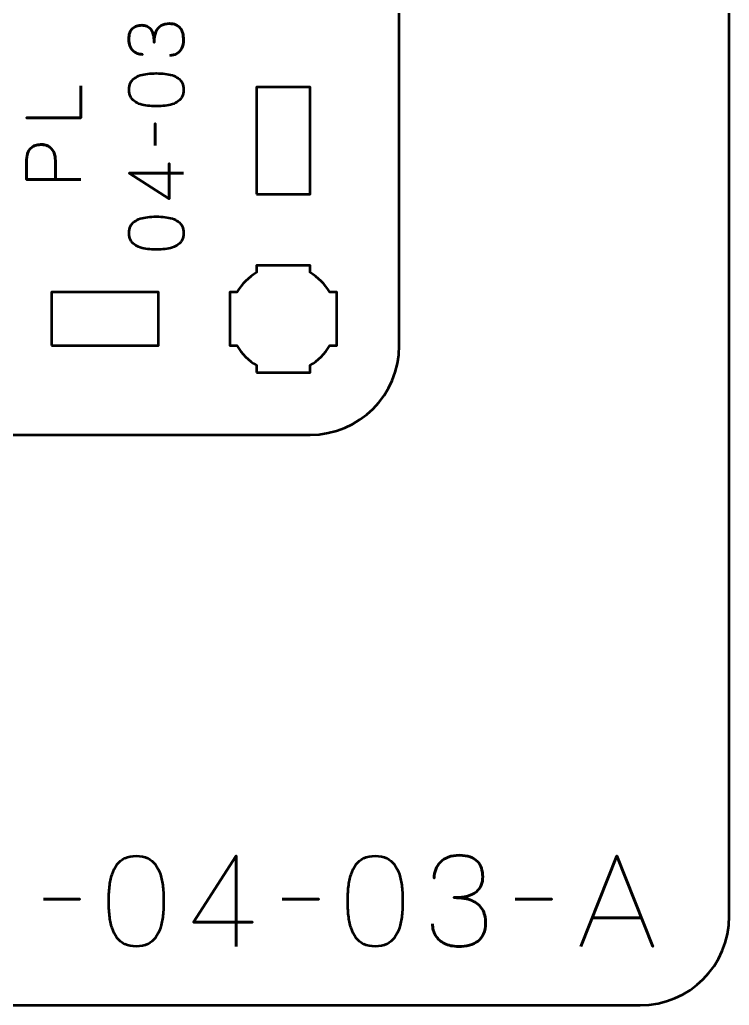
# Model space of a CAD drawing. Header units: centimetres. Extents: x -21 to 0, y -29.7 to 0.
# Drawn here: x -3.98 to 0, y -29.7 to -24.17 of the extents above; entities that cross this region are included whole.
import ezdxf

# ---------------------------------------------------------------- set-up
doc = ezdxf.new("R2010")
doc.units = ezdxf.units.CM
doc.header["$MEASUREMENT"] = 0
doc.layers.add('Layer 1', color=7, linetype='Continuous')

msp = doc.modelspace()

# ---------------------------------------------------------------- linework, layer by layer
at = {"layer": 'Layer 1', "color": 1, "lineweight": 53}
msp.add_open_spline([(-21.00003, -29.19995), (-21.00003, -29.19995), (-21.00003, -5.89992), (-21.00003, -5.89992), (-21.00003, -5.89992), (-21.00003, -5.81709), (-20.93286, -5.74992), (-20.85003, -5.74992), (-20.85003, -5.74992), (-20.7672, -5.74992), (-20.70003, -5.68275), (-20.70003, -5.59992), (-20.70003, -5.59992), (-20.70003, -5.51709), (-20.7672, -5.44992), (-20.85003, -5.44992), (-20.85003, -5.44992), (-20.93286, -5.44992), (-21.00003, -5.38275), (-21.00003, -5.29992), (-21.00003, -5.29992), (-21.00003, -5.21709), (-20.93286, -5.14992), (-20.85003, -5.14992), (-20.85003, -5.14992), (-20.7672, -5.14992), (-20.70003, -5.08275), (-20.70003, -4.99992), (-20.70003, -4.99992), (-20.70003, -4.91709), (-20.7672, -4.84992), (-20.85003, -4.84992), (-20.85003, -4.84992), (-20.93286, -4.84992), (-21.00003, -4.78275), (-21.00003, -4.69992), (-21.00003, -4.69992), (-21.00003, -4.61709), (-20.93286, -4.54992), (-20.85003, -4.54992), (-20.85003, -4.54992), (-20.7672, -4.54992), (-20.70003, -4.48275), (-20.70003, -4.39992), (-20.70003, -4.39992), (-20.70003, -4.31709), (-20.7672, -4.24992), (-20.85003, -4.24992), (-20.85003, -4.24992), (-20.93286, -4.24992), (-21.00003, -4.18275), (-21.00003, -4.09992), (-21.00003, -4.09992), (-21.00003, -4.01709), (-20.93286, -3.94992), (-20.85003, -3.94992), (-20.85003, -3.94992), (-20.7672, -3.94992), (-20.70003, -3.88275), (-20.70003, -3.79992), (-20.70003, -3.79992), (-20.70003, -3.71709), (-20.7672, -3.64992), (-20.85003, -3.64992), (-20.85003, -3.64992), (-20.93286, -3.64992), (-21.00003, -3.58275), (-21.00003, -3.49992), (-21.00003, -3.49992), (-21.00003, -3.41709), (-20.93286, -3.34992), (-20.85003, -3.34992), (-20.85003, -3.34992), (-20.7672, -3.34992), (-20.70003, -3.28275), (-20.70003, -3.19992), (-20.70003, -3.19992), (-20.70003, -3.11709), (-20.7672, -3.04992), (-20.85003, -3.04992), (-20.85003, -3.04992), (-20.93286, -3.04992), (-21.00003, -2.98275), (-21.00003, -2.89992), (-21.00003, -2.89992), (-21.00003, -2.81709), (-20.93286, -2.74992), (-20.85003, -2.74992), (-20.85003, -2.74992), (-20.7672, -2.74992), (-20.70003, -2.68275), (-20.70003, -2.59992), (-20.70003, -2.59992), (-20.70003, -2.51709), (-20.7672, -2.44992), (-20.85003, -2.44992), (-20.85003, -2.44992), (-20.93286, -2.44992), (-21.00003, -2.38275), (-21.00003, -2.29992), (-21.00003, -2.29992), (-21.00003, -2.21709), (-20.93286, -2.14992), (-20.85003, -2.14992), (-20.85003, -2.14992), (-20.7672, -2.14992), (-20.70003, -2.08275), (-20.70003, -1.99992), (-20.70003, -1.99992), (-20.70003, -1.91709), (-20.7672, -1.84992), (-20.85003, -1.84992), (-20.85003, -1.84992), (-20.93286, -1.84992), (-21.00003, -1.78275), (-21.00003, -1.69992), (-21.00003, -1.69992), (-21.00003, -1.61709), (-20.93286, -1.54992), (-20.85003, -1.54992), (-20.85003, -1.54992), (-20.7672, -1.54992), (-20.70003, -1.48275), (-20.70003, -1.39992), (-20.70003, -1.39992), (-20.70003, -1.31709), (-20.7672, -1.24992), (-20.85003, -1.24992), (-20.85003, -1.24992), (-20.93286, -1.24992), (-21.00003, -1.18275), (-21.00003, -1.09992), (-21.00003, -1.09992), (-21.00003, -1.09992), (-21.00003, -0.49992), (-21.00003, -0.49992), (-21.00003, -0.49992), (-21.00003, -0.22295), (-20.77694, 0.00004), (-20.49994, 0.00004), (-20.49994, 0.00004), (-20.49994, 0.00004), (-0.50008, 0.00004), (-0.50008, 0.00004), (-0.50008, 0.00004), (-0.22294, 0.00004), (0.00002, -0.22295), (0.00002, -0.49992), (0.00002, -0.49992), (0.00002, -0.49992), (0.00002, -29.19995), (0.00002, -29.19995), (0.00002, -29.19995), (0.00002, -29.47695), (-0.22294, -29.70004), (-0.50008, -29.70004), (-0.50008, -29.70004), (-0.50008, -29.70004), (-20.49994, -29.70004), (-20.49994, -29.70004), (-20.49994, -29.70004), (-20.77694, -29.70004), (-21.00003, -29.47695), (-21.00003, -29.19995)], degree=3, knots=[0, 0, 0, 0, 0.0243902, 0.0243902, 0.0243902, 0.0243902, 0.0487805, 0.0487805, 0.0487805, 0.0487805, 0.0731707, 0.0731707, 0.0731707, 0.0731707, 0.097561, 0.097561, 0.097561, 0.097561, 0.1219512, 0.1219512, 0.1219512, 0.1219512, 0.1463415, 0.1463415, 0.1463415, 0.1463415, 0.1707317, 0.1707317, 0.1707317, 0.1707317, 0.195122, 0.195122, 0.195122, 0.195122, 0.2195122, 0.2195122, 0.2195122, 0.2195122, 0.2439024, 0.2439024, 0.2439024, 0.2439024, 0.2682927, 0.2682927, 0.2682927, 0.2682927, 0.2926829, 0.2926829, 0.2926829, 0.2926829, 0.3170732, 0.3170732, 0.3170732, 0.3170732, 0.3414634, 0.3414634, 0.3414634, 0.3414634, 0.3658537, 0.3658537, 0.3658537, 0.3658537, 0.3902439, 0.3902439, 0.3902439, 0.3902439, 0.4146341, 0.4146341, 0.4146341, 0.4146341, 0.4390244, 0.4390244, 0.4390244, 0.4390244, 0.4634146, 0.4634146, 0.4634146, 0.4634146, 0.4878049, 0.4878049, 0.4878049, 0.4878049, 0.5121951, 0.5121951, 0.5121951, 0.5121951, 0.5365854, 0.5365854, 0.5365854, 0.5365854, 0.5609756, 0.5609756, 0.5609756, 0.5609756, 0.5853659, 0.5853659, 0.5853659, 0.5853659, 0.6097561, 0.6097561, 0.6097561, 0.6097561, 0.6341463, 0.6341463, 0.6341463, 0.6341463, 0.6585366, 0.6585366, 0.6585366, 0.6585366, 0.6829268, 0.6829268, 0.6829268, 0.6829268, 0.7073171, 0.7073171, 0.7073171, 0.7073171, 0.7317073, 0.7317073, 0.7317073, 0.7317073, 0.7560976, 0.7560976, 0.7560976, 0.7560976, 0.7804878, 0.7804878, 0.7804878, 0.7804878, 0.804878, 0.804878, 0.804878, 0.804878, 0.8292683, 0.8292683, 0.8292683, 0.8292683, 0.8536585, 0.8536585, 0.8536585, 0.8536585, 0.8780488, 0.8780488, 0.8780488, 0.8780488, 0.902439, 0.902439, 0.902439, 0.902439, 0.9268293, 0.9268293, 0.9268293, 0.9268293, 0.9512195, 0.9512195, 0.9512195, 0.9512195, 0.9756098, 0.9756098, 0.9756098, 0.9756098, 1, 1, 1, 1], dxfattribs=at)
at = {"layer": 'Layer 1', "color": 3, "lineweight": 53}
msp.add_open_spline([(-2.35, -26.5), (-2.35, -26.5), (-6.65, -26.5), (-6.65, -26.5), (-6.65, -26.5), (-6.92609, -26.5), (-7.15, -26.27609), (-7.15, -26), (-7.15, -26), (-7.15, -26), (-7.15, -19.7), (-7.15, -19.7), (-7.15, -19.7), (-7.15, -19.42391), (-6.92609, -19.2), (-6.65, -19.2), (-6.65, -19.2), (-6.65, -19.2), (-2.35, -19.2), (-2.35, -19.2), (-2.35, -19.2), (-2.07391, -19.2), (-1.85, -19.42391), (-1.85, -19.7), (-1.85, -19.7), (-1.85, -19.7), (-1.85, -26), (-1.85, -26), (-1.85, -26), (-1.85, -26.27609), (-2.07391, -26.5), (-2.35, -26.5)], degree=3, knots=[0, 0, 0, 0, 0.125, 0.125, 0.125, 0.125, 0.25, 0.25, 0.25, 0.25, 0.375, 0.375, 0.375, 0.375, 0.5, 0.5, 0.5, 0.5, 0.625, 0.625, 0.625, 0.625, 0.75, 0.75, 0.75, 0.75, 0.875, 0.875, 0.875, 0.875, 1, 1, 1, 1], dxfattribs=at)
at = {"layer": 'Layer 1', "color": 5, "lineweight": 53}
for points, knots in [([(-3.13637, -24.3721), (-3.12113, -24.37203), (-3.10787, -24.3685), (-3.09637, -24.36152), (-3.09637, -24.36152), (-3.08494, -24.35453), (-3.07598, -24.34458), (-3.06956, -24.3316), (-3.06956, -24.3316), (-3.06314, -24.31862), (-3.05989, -24.30303), (-3.05975, -24.28489), (-3.05975, -24.28489), (-3.05975, -24.27128), (-3.06116, -24.25893), (-3.06412, -24.24771), (-3.06412, -24.24771), (-3.06709, -24.23656), (-3.07167, -24.22697), (-3.07795, -24.21885), (-3.07795, -24.21885), (-3.08423, -24.21074), (-3.09235, -24.20453), (-3.10222, -24.20009), (-3.10222, -24.20009), (-3.11217, -24.19571), (-3.1241, -24.19353), (-3.13807, -24.19346), (-3.13807, -24.19346), (-3.15669, -24.19338), (-3.17243, -24.19719), (-3.1852, -24.20474), (-3.1852, -24.20474), (-3.19797, -24.21229), (-3.20756, -24.22401), (-3.21412, -24.23974), (-3.21412, -24.23974), (-3.22069, -24.25547), (-3.224, -24.27565), (-3.224, -24.30013), (-3.224, -24.30013), (-3.22393, -24.28186), (-3.22562, -24.26655), (-3.22908, -24.25406), (-3.22908, -24.25406), (-3.23254, -24.24164), (-3.23741, -24.2317), (-3.24376, -24.22422), (-3.24376, -24.22422), (-3.25004, -24.21674), (-3.25752, -24.21131), (-3.26612, -24.20806), (-3.26612, -24.20806), (-3.27466, -24.20474), (-3.28404, -24.20312), (-3.29427, -24.20319), (-3.29427, -24.20319), (-3.30451, -24.20312), (-3.31396, -24.20453), (-3.32271, -24.20735), (-3.32271, -24.20735), (-3.33146, -24.21011), (-3.33915, -24.21462), (-3.34571, -24.22076), (-3.34571, -24.22076), (-3.35227, -24.2269), (-3.35742, -24.23501), (-3.36109, -24.24496), (-3.36109, -24.24496), (-3.36476, -24.25498), (-3.36659, -24.26719), (-3.36666, -24.28151), (-3.36666, -24.28151), (-3.36659, -24.29576), (-3.36448, -24.30825), (-3.36038, -24.31883), (-3.36038, -24.31883), (-3.35629, -24.32949), (-3.35072, -24.33823), (-3.34359, -24.34529), (-3.34359, -24.34529), (-3.33647, -24.35227), (-3.32835, -24.3575), (-3.31918, -24.36095), (-3.31918, -24.36095), (-3.31001, -24.36448), (-3.30027, -24.36617), (-3.29004, -24.36617), (-3.29004, -24.36617), (-3.30027, -24.36617), (-3.31001, -24.36448), (-3.31918, -24.36095), (-3.31918, -24.36095), (-3.32835, -24.3575), (-3.33647, -24.35227), (-3.34359, -24.34529), (-3.34359, -24.34529), (-3.35072, -24.33823), (-3.35629, -24.32949), (-3.36038, -24.31883), (-3.36038, -24.31883), (-3.36448, -24.30825), (-3.36659, -24.29576), (-3.36666, -24.28151), (-3.36666, -24.28151), (-3.36659, -24.26719), (-3.36476, -24.25498), (-3.36109, -24.24496), (-3.36109, -24.24496), (-3.35742, -24.23501), (-3.35227, -24.2269), (-3.34571, -24.22076), (-3.34571, -24.22076), (-3.33915, -24.21462), (-3.33146, -24.21011), (-3.32271, -24.20735), (-3.32271, -24.20735), (-3.31396, -24.20453), (-3.30451, -24.20312), (-3.29427, -24.20319), (-3.29427, -24.20319), (-3.28404, -24.20312), (-3.27466, -24.20474), (-3.26612, -24.20806), (-3.26612, -24.20806), (-3.25752, -24.21131), (-3.25004, -24.21674), (-3.24376, -24.22422), (-3.24376, -24.22422), (-3.23741, -24.2317), (-3.23254, -24.24164), (-3.22908, -24.25406), (-3.22908, -24.25406), (-3.22562, -24.26655), (-3.22393, -24.28186), (-3.224, -24.30013), (-3.224, -24.30013), (-3.224, -24.27565), (-3.22069, -24.25547), (-3.21412, -24.23974), (-3.21412, -24.23974), (-3.20756, -24.22401), (-3.19797, -24.21229), (-3.1852, -24.20474), (-3.1852, -24.20474), (-3.17243, -24.19719), (-3.15669, -24.19338), (-3.13807, -24.19346), (-3.13807, -24.19346), (-3.1241, -24.19353), (-3.11217, -24.19571), (-3.10222, -24.20009), (-3.10222, -24.20009), (-3.09235, -24.20453), (-3.08423, -24.21074), (-3.07795, -24.21885), (-3.07795, -24.21885), (-3.07167, -24.22697), (-3.06709, -24.23656), (-3.06412, -24.24771), (-3.06412, -24.24771), (-3.06116, -24.25893), (-3.05975, -24.27128), (-3.05975, -24.28489), (-3.05975, -24.28489), (-3.05989, -24.30303), (-3.06314, -24.31862), (-3.06956, -24.3316), (-3.06956, -24.3316), (-3.07598, -24.34458), (-3.08494, -24.35453), (-3.09637, -24.36152), (-3.09637, -24.36152), (-3.10787, -24.3685), (-3.12113, -24.37203), (-3.13637, -24.3721)], [0, 0, 0, 0, 0.0227273, 0.0227273, 0.0227273, 0.0227273, 0.0454545, 0.0454545, 0.0454545, 0.0454545, 0.0681818, 0.0681818, 0.0681818, 0.0681818, 0.0909091, 0.0909091, 0.0909091, 0.0909091, 0.1136364, 0.1136364, 0.1136364, 0.1136364, 0.1363636, 0.1363636, 0.1363636, 0.1363636, 0.1590909, 0.1590909, 0.1590909, 0.1590909, 0.1818182, 0.1818182, 0.1818182, 0.1818182, 0.2045455, 0.2045455, 0.2045455, 0.2045455, 0.2272727, 0.2272727, 0.2272727, 0.2272727, 0.25, 0.25, 0.25, 0.25, 0.2727273, 0.2727273, 0.2727273, 0.2727273, 0.2954545, 0.2954545, 0.2954545, 0.2954545, 0.3181818, 0.3181818, 0.3181818, 0.3181818, 0.3409091, 0.3409091, 0.3409091, 0.3409091, 0.3636364, 0.3636364, 0.3636364, 0.3636364, 0.3863636, 0.3863636, 0.3863636, 0.3863636, 0.4090909, 0.4090909, 0.4090909, 0.4090909, 0.4318182, 0.4318182, 0.4318182, 0.4318182, 0.4545455, 0.4545455, 0.4545455, 0.4545455, 0.4772727, 0.4772727, 0.4772727, 0.4772727, 0.5, 0.5, 0.5, 0.5, 0.5227273, 0.5227273, 0.5227273, 0.5227273, 0.5454545, 0.5454545, 0.5454545, 0.5454545, 0.5681818, 0.5681818, 0.5681818, 0.5681818, 0.5909091, 0.5909091, 0.5909091, 0.5909091, 0.6136364, 0.6136364, 0.6136364, 0.6136364, 0.6363636, 0.6363636, 0.6363636, 0.6363636, 0.6590909, 0.6590909, 0.6590909, 0.6590909, 0.6818182, 0.6818182, 0.6818182, 0.6818182, 0.7045455, 0.7045455, 0.7045455, 0.7045455, 0.7272727, 0.7272727, 0.7272727, 0.7272727, 0.75, 0.75, 0.75, 0.75, 0.7727273, 0.7727273, 0.7727273, 0.7727273, 0.7954545, 0.7954545, 0.7954545, 0.7954545, 0.8181818, 0.8181818, 0.8181818, 0.8181818, 0.8409091, 0.8409091, 0.8409091, 0.8409091, 0.8636364, 0.8636364, 0.8636364, 0.8636364, 0.8863636, 0.8863636, 0.8863636, 0.8863636, 0.9090909, 0.9090909, 0.9090909, 0.9090909, 0.9318182, 0.9318182, 0.9318182, 0.9318182, 0.9545455, 0.9545455, 0.9545455, 0.9545455, 0.9772727, 0.9772727, 0.9772727, 0.9772727, 1, 1, 1, 1]), ([(-3.05975, -24.56471), (-3.05982, -24.5499), (-3.06243, -24.53713), (-3.06751, -24.52647), (-3.06751, -24.52647), (-3.07259, -24.51589), (-3.07986, -24.50707), (-3.0891, -24.50002), (-3.0891, -24.50002), (-3.09841, -24.49303), (-3.10942, -24.48753), (-3.12212, -24.48344), (-3.12212, -24.48344), (-3.13482, -24.47941), (-3.14872, -24.47652), (-3.16396, -24.4749), (-3.16396, -24.4749), (-3.1792, -24.4732), (-3.19522, -24.47236), (-3.21215, -24.47243), (-3.21215, -24.47243), (-3.22901, -24.47236), (-3.24503, -24.4732), (-3.2602, -24.4749), (-3.2602, -24.4749), (-3.27537, -24.47652), (-3.28934, -24.47941), (-3.30204, -24.48344), (-3.30204, -24.48344), (-3.31467, -24.48753), (-3.32567, -24.49303), (-3.33506, -24.50002), (-3.33506, -24.50002), (-3.34437, -24.50707), (-3.35164, -24.51589), (-3.35672, -24.52647), (-3.35672, -24.52647), (-3.36187, -24.53713), (-3.36448, -24.5499), (-3.36455, -24.56471), (-3.36455, -24.56471), (-3.36448, -24.57953), (-3.36187, -24.5923), (-3.35672, -24.60296), (-3.35672, -24.60296), (-3.35164, -24.61354), (-3.34437, -24.62236), (-3.33506, -24.62941), (-3.33506, -24.62941), (-3.32567, -24.6364), (-3.31467, -24.6419), (-3.30204, -24.64599), (-3.30204, -24.64599), (-3.28934, -24.65002), (-3.27537, -24.65291), (-3.2602, -24.65453), (-3.2602, -24.65453), (-3.24503, -24.65622), (-3.22901, -24.65707), (-3.21215, -24.657), (-3.21215, -24.657), (-3.19522, -24.65707), (-3.1792, -24.65622), (-3.16396, -24.65453), (-3.16396, -24.65453), (-3.14872, -24.65291), (-3.13482, -24.65002), (-3.12212, -24.64599), (-3.12212, -24.64599), (-3.10942, -24.6419), (-3.09841, -24.6364), (-3.0891, -24.62941), (-3.0891, -24.62941), (-3.07986, -24.62236), (-3.07259, -24.61354), (-3.06751, -24.60296), (-3.06751, -24.60296), (-3.06243, -24.5923), (-3.05982, -24.57953), (-3.05975, -24.56471)], [0, 0, 0, 0, 0.05, 0.05, 0.05, 0.05, 0.1, 0.1, 0.1, 0.1, 0.15, 0.15, 0.15, 0.15, 0.2, 0.2, 0.2, 0.2, 0.25, 0.25, 0.25, 0.25, 0.3, 0.3, 0.3, 0.3, 0.35, 0.35, 0.35, 0.35, 0.4, 0.4, 0.4, 0.4, 0.45, 0.45, 0.45, 0.45, 0.5, 0.5, 0.5, 0.5, 0.55, 0.55, 0.55, 0.55, 0.6, 0.6, 0.6, 0.6, 0.65, 0.65, 0.65, 0.65, 0.7, 0.7, 0.7, 0.7, 0.75, 0.75, 0.75, 0.75, 0.8, 0.8, 0.8, 0.8, 0.85, 0.85, 0.85, 0.85, 0.9, 0.9, 0.9, 0.9, 0.95, 0.95, 0.95, 0.95, 1, 1, 1, 1]), ([(-3.05975, -24.56471), (-3.05982, -24.5499), (-3.06243, -24.53713), (-3.06751, -24.52647), (-3.06751, -24.52647), (-3.07259, -24.51589), (-3.07986, -24.50707), (-3.0891, -24.50002), (-3.0891, -24.50002), (-3.09841, -24.49303), (-3.10942, -24.48753), (-3.12212, -24.48344), (-3.12212, -24.48344), (-3.13482, -24.47941), (-3.14872, -24.47652), (-3.16396, -24.4749), (-3.16396, -24.4749), (-3.1792, -24.4732), (-3.19522, -24.47236), (-3.21215, -24.47243), (-3.21215, -24.47243), (-3.22901, -24.47236), (-3.24503, -24.4732), (-3.2602, -24.4749), (-3.2602, -24.4749), (-3.27537, -24.47652), (-3.28934, -24.47941), (-3.30204, -24.48344), (-3.30204, -24.48344), (-3.31467, -24.48753), (-3.32567, -24.49303), (-3.33506, -24.50002), (-3.33506, -24.50002), (-3.34437, -24.50707), (-3.35164, -24.51589), (-3.35672, -24.52647), (-3.35672, -24.52647), (-3.36187, -24.53713), (-3.36448, -24.5499), (-3.36455, -24.56471), (-3.36455, -24.56471), (-3.36448, -24.57953), (-3.36187, -24.5923), (-3.35672, -24.60296), (-3.35672, -24.60296), (-3.35164, -24.61354), (-3.34437, -24.62236), (-3.33506, -24.62941), (-3.33506, -24.62941), (-3.32567, -24.6364), (-3.31467, -24.6419), (-3.30204, -24.64599), (-3.30204, -24.64599), (-3.28934, -24.65002), (-3.27537, -24.65291), (-3.2602, -24.65453), (-3.2602, -24.65453), (-3.24503, -24.65622), (-3.22901, -24.65707), (-3.21215, -24.657), (-3.21215, -24.657), (-3.19522, -24.65707), (-3.1792, -24.65622), (-3.16396, -24.65453), (-3.16396, -24.65453), (-3.14872, -24.65291), (-3.13482, -24.65002), (-3.12212, -24.64599), (-3.12212, -24.64599), (-3.10942, -24.6419), (-3.09841, -24.6364), (-3.0891, -24.62941), (-3.0891, -24.62941), (-3.07986, -24.62236), (-3.07259, -24.61354), (-3.06751, -24.60296), (-3.06751, -24.60296), (-3.06243, -24.5923), (-3.05982, -24.57953), (-3.05975, -24.56471)], [0, 0, 0, 0, 0.05, 0.05, 0.05, 0.05, 0.1, 0.1, 0.1, 0.1, 0.15, 0.15, 0.15, 0.15, 0.2, 0.2, 0.2, 0.2, 0.25, 0.25, 0.25, 0.25, 0.3, 0.3, 0.3, 0.3, 0.35, 0.35, 0.35, 0.35, 0.4, 0.4, 0.4, 0.4, 0.45, 0.45, 0.45, 0.45, 0.5, 0.5, 0.5, 0.5, 0.55, 0.55, 0.55, 0.55, 0.6, 0.6, 0.6, 0.6, 0.65, 0.65, 0.65, 0.65, 0.7, 0.7, 0.7, 0.7, 0.75, 0.75, 0.75, 0.75, 0.8, 0.8, 0.8, 0.8, 0.85, 0.85, 0.85, 0.85, 0.9, 0.9, 0.9, 0.9, 0.95, 0.95, 0.95, 0.95, 1, 1, 1, 1]), ([(-3.63506, -24.54312), (-3.63506, -24.54312), (-3.63506, -24.72134), (-3.63506, -24.72134), (-3.63506, -24.72134), (-3.63506, -24.72134), (-3.94028, -24.72134), (-3.94028, -24.72134), (-3.94028, -24.72134), (-3.94028, -24.72134), (-3.63506, -24.72134), (-3.63506, -24.72134), (-3.63506, -24.72134), (-3.63506, -24.72134), (-3.63506, -24.54312), (-3.63506, -24.54312)], [0, 0, 0, 0, 0.25, 0.25, 0.25, 0.25, 0.5, 0.5, 0.5, 0.5, 0.75, 0.75, 0.75, 0.75, 1, 1, 1, 1]), ([(-3.21935, -24.87713), (-3.21935, -24.87713), (-3.21935, -24.75394), (-3.21935, -24.75394), (-3.21935, -24.75394), (-3.21935, -24.75394), (-3.21935, -24.87713), (-3.21935, -24.87713)], [0, 0, 0, 0, 0.5, 0.5, 0.5, 0.5, 1, 1, 1, 1]), ([(-3.63506, -25.06762), (-3.63506, -25.06762), (-3.94028, -25.06762), (-3.94028, -25.06762), (-3.94028, -25.06762), (-3.94028, -25.06762), (-3.94028, -24.97025), (-3.94028, -24.97025), (-3.94028, -24.97025), (-3.94021, -24.95078), (-3.93802, -24.93477), (-3.93379, -24.92214), (-3.93379, -24.92214), (-3.92963, -24.90958), (-3.92384, -24.8997), (-3.9165, -24.89257), (-3.9165, -24.89257), (-3.90924, -24.88545), (-3.90091, -24.88037), (-3.89153, -24.87726), (-3.89153, -24.87726), (-3.88214, -24.87423), (-3.87234, -24.87247), (-3.86196, -24.87204), (-3.86196, -24.87204), (-3.85159, -24.87155), (-3.84143, -24.87275), (-3.83156, -24.87557), (-3.83156, -24.87557), (-3.82168, -24.87846), (-3.81272, -24.88333), (-3.80467, -24.89032), (-3.80467, -24.89032), (-3.79663, -24.89723), (-3.79021, -24.90661), (-3.78548, -24.9184), (-3.78548, -24.9184), (-3.78069, -24.93018), (-3.77829, -24.94478), (-3.77815, -24.96221), (-3.77815, -24.96221), (-3.77815, -24.96221), (-3.77815, -25.06762), (-3.77815, -25.06762), (-3.77815, -25.06762), (-3.77815, -25.06762), (-3.77815, -24.96221), (-3.77815, -24.96221), (-3.77815, -24.96221), (-3.77829, -24.94514), (-3.78069, -24.93067), (-3.78548, -24.91896), (-3.78548, -24.91896), (-3.79021, -24.90718), (-3.79663, -24.89779), (-3.80467, -24.89074), (-3.80467, -24.89074), (-3.81272, -24.88375), (-3.82168, -24.87874), (-3.83156, -24.87578), (-3.83156, -24.87578), (-3.84143, -24.87282), (-3.85159, -24.87155), (-3.86196, -24.87204), (-3.86196, -24.87204), (-3.87234, -24.87247), (-3.88214, -24.87423), (-3.89153, -24.8774), (-3.89153, -24.8774), (-3.90091, -24.88051), (-3.90924, -24.88573), (-3.9165, -24.89286), (-3.9165, -24.89286), (-3.92384, -24.90005), (-3.92963, -24.90993), (-3.93379, -24.92249), (-3.93379, -24.92249), (-3.93802, -24.93512), (-3.94021, -24.95099), (-3.94028, -24.97025), (-3.94028, -24.97025), (-3.94028, -24.97025), (-3.94028, -25.06762), (-3.94028, -25.06762), (-3.94028, -25.06762), (-3.94028, -25.06762), (-3.63506, -25.06762), (-3.63506, -25.06762)], [0, 0, 0, 0, 0.0454545, 0.0454545, 0.0454545, 0.0454545, 0.0909091, 0.0909091, 0.0909091, 0.0909091, 0.1363636, 0.1363636, 0.1363636, 0.1363636, 0.1818182, 0.1818182, 0.1818182, 0.1818182, 0.2272727, 0.2272727, 0.2272727, 0.2272727, 0.2727273, 0.2727273, 0.2727273, 0.2727273, 0.3181818, 0.3181818, 0.3181818, 0.3181818, 0.3636364, 0.3636364, 0.3636364, 0.3636364, 0.4090909, 0.4090909, 0.4090909, 0.4090909, 0.4545455, 0.4545455, 0.4545455, 0.4545455, 0.5, 0.5, 0.5, 0.5, 0.5454545, 0.5454545, 0.5454545, 0.5454545, 0.5909091, 0.5909091, 0.5909091, 0.5909091, 0.6363636, 0.6363636, 0.6363636, 0.6363636, 0.6818182, 0.6818182, 0.6818182, 0.6818182, 0.7272727, 0.7272727, 0.7272727, 0.7272727, 0.7727273, 0.7727273, 0.7727273, 0.7727273, 0.8181818, 0.8181818, 0.8181818, 0.8181818, 0.8636364, 0.8636364, 0.8636364, 0.8636364, 0.9090909, 0.9090909, 0.9090909, 0.9090909, 0.9545455, 0.9545455, 0.9545455, 0.9545455, 1, 1, 1, 1]), ([(-3.05975, -25.03207), (-3.05975, -25.03207), (-3.36497, -25.03207), (-3.36497, -25.03207), (-3.36497, -25.03207), (-3.36497, -25.03207), (-3.14103, -25.176), (-3.14103, -25.176), (-3.14103, -25.176), (-3.14103, -25.176), (-3.14103, -24.97788), (-3.14103, -24.97788), (-3.14103, -24.97788), (-3.14103, -24.97788), (-3.14103, -25.176), (-3.14103, -25.176), (-3.14103, -25.176), (-3.14103, -25.176), (-3.36497, -25.03207), (-3.36497, -25.03207), (-3.36497, -25.03207), (-3.36497, -25.03207), (-3.05975, -25.03207), (-3.05975, -25.03207)], [0, 0, 0, 0, 0.1666667, 0.1666667, 0.1666667, 0.1666667, 0.3333333, 0.3333333, 0.3333333, 0.3333333, 0.5, 0.5, 0.5, 0.5, 0.6666667, 0.6666667, 0.6666667, 0.6666667, 0.8333333, 0.8333333, 0.8333333, 0.8333333, 1, 1, 1, 1]), ([(-3.05975, -25.36861), (-3.05982, -25.3538), (-3.06243, -25.34103), (-3.06751, -25.33037), (-3.06751, -25.33037), (-3.07259, -25.31979), (-3.07986, -25.31097), (-3.0891, -25.30392), (-3.0891, -25.30392), (-3.09841, -25.29693), (-3.10942, -25.29143), (-3.12212, -25.28734), (-3.12212, -25.28734), (-3.13482, -25.28331), (-3.14872, -25.28042), (-3.16396, -25.2788), (-3.16396, -25.2788), (-3.1792, -25.2771), (-3.19522, -25.27626), (-3.21215, -25.27633), (-3.21215, -25.27633), (-3.22901, -25.27626), (-3.24503, -25.2771), (-3.2602, -25.2788), (-3.2602, -25.2788), (-3.27537, -25.28042), (-3.28934, -25.28331), (-3.30204, -25.28734), (-3.30204, -25.28734), (-3.31467, -25.29143), (-3.32567, -25.29693), (-3.33506, -25.30392), (-3.33506, -25.30392), (-3.34437, -25.31097), (-3.35164, -25.31979), (-3.35672, -25.33037), (-3.35672, -25.33037), (-3.36187, -25.34103), (-3.36448, -25.3538), (-3.36455, -25.36861), (-3.36455, -25.36861), (-3.36448, -25.38343), (-3.36187, -25.3962), (-3.35672, -25.40686), (-3.35672, -25.40686), (-3.35164, -25.41744), (-3.34437, -25.42626), (-3.33506, -25.43331), (-3.33506, -25.43331), (-3.32567, -25.4403), (-3.31467, -25.4458), (-3.30204, -25.44989), (-3.30204, -25.44989), (-3.28934, -25.45392), (-3.27537, -25.45681), (-3.2602, -25.45843), (-3.2602, -25.45843), (-3.24503, -25.46012), (-3.22901, -25.46097), (-3.21215, -25.4609), (-3.21215, -25.4609), (-3.19522, -25.46097), (-3.1792, -25.46012), (-3.16396, -25.45843), (-3.16396, -25.45843), (-3.14872, -25.45681), (-3.13482, -25.45392), (-3.12212, -25.44989), (-3.12212, -25.44989), (-3.10942, -25.4458), (-3.09841, -25.4403), (-3.0891, -25.43331), (-3.0891, -25.43331), (-3.07986, -25.42626), (-3.07259, -25.41744), (-3.06751, -25.40686), (-3.06751, -25.40686), (-3.06243, -25.3962), (-3.05982, -25.38343), (-3.05975, -25.36861)], [0, 0, 0, 0, 0.05, 0.05, 0.05, 0.05, 0.1, 0.1, 0.1, 0.1, 0.15, 0.15, 0.15, 0.15, 0.2, 0.2, 0.2, 0.2, 0.25, 0.25, 0.25, 0.25, 0.3, 0.3, 0.3, 0.3, 0.35, 0.35, 0.35, 0.35, 0.4, 0.4, 0.4, 0.4, 0.45, 0.45, 0.45, 0.45, 0.5, 0.5, 0.5, 0.5, 0.55, 0.55, 0.55, 0.55, 0.6, 0.6, 0.6, 0.6, 0.65, 0.65, 0.65, 0.65, 0.7, 0.7, 0.7, 0.7, 0.75, 0.75, 0.75, 0.75, 0.8, 0.8, 0.8, 0.8, 0.85, 0.85, 0.85, 0.85, 0.9, 0.9, 0.9, 0.9, 0.95, 0.95, 0.95, 0.95, 1, 1, 1, 1]), ([(-3.05975, -25.36861), (-3.05982, -25.3538), (-3.06243, -25.34103), (-3.06751, -25.33037), (-3.06751, -25.33037), (-3.07259, -25.31979), (-3.07986, -25.31097), (-3.0891, -25.30392), (-3.0891, -25.30392), (-3.09841, -25.29693), (-3.10942, -25.29143), (-3.12212, -25.28734), (-3.12212, -25.28734), (-3.13482, -25.28331), (-3.14872, -25.28042), (-3.16396, -25.2788), (-3.16396, -25.2788), (-3.1792, -25.2771), (-3.19522, -25.27626), (-3.21215, -25.27633), (-3.21215, -25.27633), (-3.22901, -25.27626), (-3.24503, -25.2771), (-3.2602, -25.2788), (-3.2602, -25.2788), (-3.27537, -25.28042), (-3.28934, -25.28331), (-3.30204, -25.28734), (-3.30204, -25.28734), (-3.31467, -25.29143), (-3.32567, -25.29693), (-3.33506, -25.30392), (-3.33506, -25.30392), (-3.34437, -25.31097), (-3.35164, -25.31979), (-3.35672, -25.33037), (-3.35672, -25.33037), (-3.36187, -25.34103), (-3.36448, -25.3538), (-3.36455, -25.36861), (-3.36455, -25.36861), (-3.36448, -25.38343), (-3.36187, -25.3962), (-3.35672, -25.40686), (-3.35672, -25.40686), (-3.35164, -25.41744), (-3.34437, -25.42626), (-3.33506, -25.43331), (-3.33506, -25.43331), (-3.32567, -25.4403), (-3.31467, -25.4458), (-3.30204, -25.44989), (-3.30204, -25.44989), (-3.28934, -25.45392), (-3.27537, -25.45681), (-3.2602, -25.45843), (-3.2602, -25.45843), (-3.24503, -25.46012), (-3.22901, -25.46097), (-3.21215, -25.4609), (-3.21215, -25.4609), (-3.19522, -25.46097), (-3.1792, -25.46012), (-3.16396, -25.45843), (-3.16396, -25.45843), (-3.14872, -25.45681), (-3.13482, -25.45392), (-3.12212, -25.44989), (-3.12212, -25.44989), (-3.10942, -25.4458), (-3.09841, -25.4403), (-3.0891, -25.43331), (-3.0891, -25.43331), (-3.07986, -25.42626), (-3.07259, -25.41744), (-3.06751, -25.40686), (-3.06751, -25.40686), (-3.06243, -25.3962), (-3.05982, -25.38343), (-3.05975, -25.36861)], [0, 0, 0, 0, 0.05, 0.05, 0.05, 0.05, 0.1, 0.1, 0.1, 0.1, 0.15, 0.15, 0.15, 0.15, 0.2, 0.2, 0.2, 0.2, 0.25, 0.25, 0.25, 0.25, 0.3, 0.3, 0.3, 0.3, 0.35, 0.35, 0.35, 0.35, 0.4, 0.4, 0.4, 0.4, 0.45, 0.45, 0.45, 0.45, 0.5, 0.5, 0.5, 0.5, 0.55, 0.55, 0.55, 0.55, 0.6, 0.6, 0.6, 0.6, 0.65, 0.65, 0.65, 0.65, 0.7, 0.7, 0.7, 0.7, 0.75, 0.75, 0.75, 0.75, 0.8, 0.8, 0.8, 0.8, 0.85, 0.85, 0.85, 0.85, 0.9, 0.9, 0.9, 0.9, 0.95, 0.95, 0.95, 0.95, 1, 1, 1, 1]), ([(-3.32486, -29.36992), (-3.30016, -29.3698), (-3.27888, -29.36545), (-3.26112, -29.35698), (-3.26112, -29.35698), (-3.24348, -29.34852), (-3.22878, -29.33641), (-3.21702, -29.321), (-3.21702, -29.321), (-3.20538, -29.30548), (-3.19621, -29.28713), (-3.18939, -29.26597), (-3.18939, -29.26597), (-3.18269, -29.2448), (-3.17787, -29.22163), (-3.17516, -29.19623), (-3.17516, -29.19623), (-3.17234, -29.17083), (-3.17093, -29.14414), (-3.17105, -29.11592), (-3.17105, -29.11592), (-3.17093, -29.08781), (-3.17234, -29.06112), (-3.17516, -29.03584), (-3.17516, -29.03584), (-3.17787, -29.01055), (-3.18269, -28.98727), (-3.18939, -28.9661), (-3.18939, -28.9661), (-3.19621, -28.94506), (-3.20538, -28.92671), (-3.21702, -28.91107), (-3.21702, -28.91107), (-3.22878, -28.89555), (-3.24348, -28.88344), (-3.26112, -28.87497), (-3.26112, -28.87497), (-3.27888, -28.86639), (-3.30016, -28.86203), (-3.32486, -28.86192), (-3.32486, -28.86192), (-3.34955, -28.86203), (-3.37084, -28.86639), (-3.38859, -28.87497), (-3.38859, -28.87497), (-3.40623, -28.88344), (-3.42093, -28.89555), (-3.43269, -28.91107), (-3.43269, -28.91107), (-3.44433, -28.92671), (-3.4535, -28.94506), (-3.46032, -28.9661), (-3.46032, -28.9661), (-3.46703, -28.98727), (-3.47185, -29.01055), (-3.47455, -29.03584), (-3.47455, -29.03584), (-3.47738, -29.06112), (-3.47879, -29.08781), (-3.47867, -29.11592), (-3.47867, -29.11592), (-3.47879, -29.14414), (-3.47738, -29.17083), (-3.47455, -29.19623), (-3.47455, -29.19623), (-3.47185, -29.22163), (-3.46703, -29.2448), (-3.46032, -29.26597), (-3.46032, -29.26597), (-3.4535, -29.28713), (-3.44433, -29.30548), (-3.43269, -29.321), (-3.43269, -29.321), (-3.42093, -29.33641), (-3.40623, -29.34852), (-3.38859, -29.35698), (-3.38859, -29.35698), (-3.37084, -29.36545), (-3.34955, -29.3698), (-3.32486, -29.36992)], [0, 0, 0, 0, 0.05, 0.05, 0.05, 0.05, 0.1, 0.1, 0.1, 0.1, 0.15, 0.15, 0.15, 0.15, 0.2, 0.2, 0.2, 0.2, 0.25, 0.25, 0.25, 0.25, 0.3, 0.3, 0.3, 0.3, 0.35, 0.35, 0.35, 0.35, 0.4, 0.4, 0.4, 0.4, 0.45, 0.45, 0.45, 0.45, 0.5, 0.5, 0.5, 0.5, 0.55, 0.55, 0.55, 0.55, 0.6, 0.6, 0.6, 0.6, 0.65, 0.65, 0.65, 0.65, 0.7, 0.7, 0.7, 0.7, 0.75, 0.75, 0.75, 0.75, 0.8, 0.8, 0.8, 0.8, 0.85, 0.85, 0.85, 0.85, 0.9, 0.9, 0.9, 0.9, 0.95, 0.95, 0.95, 0.95, 1, 1, 1, 1]), ([(-3.32486, -29.36992), (-3.30016, -29.3698), (-3.27888, -29.36545), (-3.26112, -29.35698), (-3.26112, -29.35698), (-3.24348, -29.34852), (-3.22878, -29.33641), (-3.21702, -29.321), (-3.21702, -29.321), (-3.20538, -29.30548), (-3.19621, -29.28713), (-3.18939, -29.26597), (-3.18939, -29.26597), (-3.18269, -29.2448), (-3.17787, -29.22163), (-3.17516, -29.19623), (-3.17516, -29.19623), (-3.17234, -29.17083), (-3.17093, -29.14414), (-3.17105, -29.11592), (-3.17105, -29.11592), (-3.17093, -29.08781), (-3.17234, -29.06112), (-3.17516, -29.03584), (-3.17516, -29.03584), (-3.17787, -29.01055), (-3.18269, -28.98727), (-3.18939, -28.9661), (-3.18939, -28.9661), (-3.19621, -28.94506), (-3.20538, -28.92671), (-3.21702, -28.91107), (-3.21702, -28.91107), (-3.22878, -28.89555), (-3.24348, -28.88344), (-3.26112, -28.87497), (-3.26112, -28.87497), (-3.27888, -28.86639), (-3.30016, -28.86203), (-3.32486, -28.86192), (-3.32486, -28.86192), (-3.34955, -28.86203), (-3.37084, -28.86639), (-3.38859, -28.87497), (-3.38859, -28.87497), (-3.40623, -28.88344), (-3.42093, -28.89555), (-3.43269, -28.91107), (-3.43269, -28.91107), (-3.44433, -28.92671), (-3.4535, -28.94506), (-3.46032, -28.9661), (-3.46032, -28.9661), (-3.46703, -28.98727), (-3.47185, -29.01055), (-3.47455, -29.03584), (-3.47455, -29.03584), (-3.47738, -29.06112), (-3.47879, -29.08781), (-3.47867, -29.11592), (-3.47867, -29.11592), (-3.47879, -29.14414), (-3.47738, -29.17083), (-3.47455, -29.19623), (-3.47455, -29.19623), (-3.47185, -29.22163), (-3.46703, -29.2448), (-3.46032, -29.26597), (-3.46032, -29.26597), (-3.4535, -29.28713), (-3.44433, -29.30548), (-3.43269, -29.321), (-3.43269, -29.321), (-3.42093, -29.33641), (-3.40623, -29.34852), (-3.38859, -29.35698), (-3.38859, -29.35698), (-3.37084, -29.36545), (-3.34955, -29.3698), (-3.32486, -29.36992)], [0, 0, 0, 0, 0.05, 0.05, 0.05, 0.05, 0.1, 0.1, 0.1, 0.1, 0.15, 0.15, 0.15, 0.15, 0.2, 0.2, 0.2, 0.2, 0.25, 0.25, 0.25, 0.25, 0.3, 0.3, 0.3, 0.3, 0.35, 0.35, 0.35, 0.35, 0.4, 0.4, 0.4, 0.4, 0.45, 0.45, 0.45, 0.45, 0.5, 0.5, 0.5, 0.5, 0.55, 0.55, 0.55, 0.55, 0.6, 0.6, 0.6, 0.6, 0.65, 0.65, 0.65, 0.65, 0.7, 0.7, 0.7, 0.7, 0.75, 0.75, 0.75, 0.75, 0.8, 0.8, 0.8, 0.8, 0.85, 0.85, 0.85, 0.85, 0.9, 0.9, 0.9, 0.9, 0.95, 0.95, 0.95, 0.95, 1, 1, 1, 1]), ([(-2.76394, -29.36992), (-2.76394, -29.36992), (-2.76394, -28.86121), (-2.76394, -28.86121), (-2.76394, -28.86121), (-2.76394, -28.86121), (-3.00383, -29.23445), (-3.00383, -29.23445), (-3.00383, -29.23445), (-3.00383, -29.23445), (-2.67363, -29.23445), (-2.67363, -29.23445), (-2.67363, -29.23445), (-2.67363, -29.23445), (-3.00383, -29.23445), (-3.00383, -29.23445), (-3.00383, -29.23445), (-3.00383, -29.23445), (-2.76394, -28.86121), (-2.76394, -28.86121), (-2.76394, -28.86121), (-2.76394, -28.86121), (-2.76394, -29.36992), (-2.76394, -29.36992)], [0, 0, 0, 0, 0.1666667, 0.1666667, 0.1666667, 0.1666667, 0.3333333, 0.3333333, 0.3333333, 0.3333333, 0.5, 0.5, 0.5, 0.5, 0.6666667, 0.6666667, 0.6666667, 0.6666667, 0.8333333, 0.8333333, 0.8333333, 0.8333333, 1, 1, 1, 1]), ([(-1.985, -29.36992), (-1.9603, -29.3698), (-1.93902, -29.36545), (-1.92126, -29.35698), (-1.92126, -29.35698), (-1.90362, -29.34852), (-1.88892, -29.33641), (-1.87716, -29.321), (-1.87716, -29.321), (-1.86552, -29.30548), (-1.85635, -29.28713), (-1.84953, -29.26597), (-1.84953, -29.26597), (-1.84283, -29.2448), (-1.83801, -29.22163), (-1.8353, -29.19623), (-1.8353, -29.19623), (-1.83248, -29.17083), (-1.83107, -29.14414), (-1.83119, -29.11592), (-1.83119, -29.11592), (-1.83107, -29.08781), (-1.83248, -29.06112), (-1.8353, -29.03584), (-1.8353, -29.03584), (-1.83801, -29.01055), (-1.84283, -28.98727), (-1.84953, -28.9661), (-1.84953, -28.9661), (-1.85635, -28.94506), (-1.86552, -28.92671), (-1.87716, -28.91107), (-1.87716, -28.91107), (-1.88892, -28.89555), (-1.90362, -28.88344), (-1.92126, -28.87497), (-1.92126, -28.87497), (-1.93902, -28.86639), (-1.9603, -28.86203), (-1.985, -28.86192), (-1.985, -28.86192), (-2.00969, -28.86203), (-2.03098, -28.86639), (-2.04873, -28.87497), (-2.04873, -28.87497), (-2.06637, -28.88344), (-2.08107, -28.89555), (-2.09283, -28.91107), (-2.09283, -28.91107), (-2.10447, -28.92671), (-2.11364, -28.94506), (-2.12046, -28.9661), (-2.12046, -28.9661), (-2.12717, -28.98727), (-2.13199, -29.01055), (-2.13469, -29.03584), (-2.13469, -29.03584), (-2.13752, -29.06112), (-2.13893, -29.08781), (-2.13881, -29.11592), (-2.13881, -29.11592), (-2.13893, -29.14414), (-2.13752, -29.17083), (-2.13469, -29.19623), (-2.13469, -29.19623), (-2.13199, -29.22163), (-2.12717, -29.2448), (-2.12046, -29.26597), (-2.12046, -29.26597), (-2.11364, -29.28713), (-2.10447, -29.30548), (-2.09283, -29.321), (-2.09283, -29.321), (-2.08107, -29.33641), (-2.06637, -29.34852), (-2.04873, -29.35698), (-2.04873, -29.35698), (-2.03098, -29.36545), (-2.00969, -29.3698), (-1.985, -29.36992)], [0, 0, 0, 0, 0.05, 0.05, 0.05, 0.05, 0.1, 0.1, 0.1, 0.1, 0.15, 0.15, 0.15, 0.15, 0.2, 0.2, 0.2, 0.2, 0.25, 0.25, 0.25, 0.25, 0.3, 0.3, 0.3, 0.3, 0.35, 0.35, 0.35, 0.35, 0.4, 0.4, 0.4, 0.4, 0.45, 0.45, 0.45, 0.45, 0.5, 0.5, 0.5, 0.5, 0.55, 0.55, 0.55, 0.55, 0.6, 0.6, 0.6, 0.6, 0.65, 0.65, 0.65, 0.65, 0.7, 0.7, 0.7, 0.7, 0.75, 0.75, 0.75, 0.75, 0.8, 0.8, 0.8, 0.8, 0.85, 0.85, 0.85, 0.85, 0.9, 0.9, 0.9, 0.9, 0.95, 0.95, 0.95, 0.95, 1, 1, 1, 1]), ([(-1.985, -29.36992), (-1.9603, -29.3698), (-1.93902, -29.36545), (-1.92126, -29.35698), (-1.92126, -29.35698), (-1.90362, -29.34852), (-1.88892, -29.33641), (-1.87716, -29.321), (-1.87716, -29.321), (-1.86552, -29.30548), (-1.85635, -29.28713), (-1.84953, -29.26597), (-1.84953, -29.26597), (-1.84283, -29.2448), (-1.83801, -29.22163), (-1.8353, -29.19623), (-1.8353, -29.19623), (-1.83248, -29.17083), (-1.83107, -29.14414), (-1.83119, -29.11592), (-1.83119, -29.11592), (-1.83107, -29.08781), (-1.83248, -29.06112), (-1.8353, -29.03584), (-1.8353, -29.03584), (-1.83801, -29.01055), (-1.84283, -28.98727), (-1.84953, -28.9661), (-1.84953, -28.9661), (-1.85635, -28.94506), (-1.86552, -28.92671), (-1.87716, -28.91107), (-1.87716, -28.91107), (-1.88892, -28.89555), (-1.90362, -28.88344), (-1.92126, -28.87497), (-1.92126, -28.87497), (-1.93902, -28.86639), (-1.9603, -28.86203), (-1.985, -28.86192), (-1.985, -28.86192), (-2.00969, -28.86203), (-2.03098, -28.86639), (-2.04873, -28.87497), (-2.04873, -28.87497), (-2.06637, -28.88344), (-2.08107, -28.89555), (-2.09283, -28.91107), (-2.09283, -28.91107), (-2.10447, -28.92671), (-2.11364, -28.94506), (-2.12046, -28.9661), (-2.12046, -28.9661), (-2.12717, -28.98727), (-2.13199, -29.01055), (-2.13469, -29.03584), (-2.13469, -29.03584), (-2.13752, -29.06112), (-2.13893, -29.08781), (-2.13881, -29.11592), (-2.13881, -29.11592), (-2.13893, -29.14414), (-2.13752, -29.17083), (-2.13469, -29.19623), (-2.13469, -29.19623), (-2.13199, -29.22163), (-2.12717, -29.2448), (-2.12046, -29.26597), (-2.12046, -29.26597), (-2.11364, -29.28713), (-2.10447, -29.30548), (-2.09283, -29.321), (-2.09283, -29.321), (-2.08107, -29.33641), (-2.06637, -29.34852), (-2.04873, -29.35698), (-2.04873, -29.35698), (-2.03098, -29.36545), (-2.00969, -29.3698), (-1.985, -29.36992)], [0, 0, 0, 0, 0.05, 0.05, 0.05, 0.05, 0.1, 0.1, 0.1, 0.1, 0.15, 0.15, 0.15, 0.15, 0.2, 0.2, 0.2, 0.2, 0.25, 0.25, 0.25, 0.25, 0.3, 0.3, 0.3, 0.3, 0.35, 0.35, 0.35, 0.35, 0.4, 0.4, 0.4, 0.4, 0.45, 0.45, 0.45, 0.45, 0.5, 0.5, 0.5, 0.5, 0.55, 0.55, 0.55, 0.55, 0.6, 0.6, 0.6, 0.6, 0.65, 0.65, 0.65, 0.65, 0.7, 0.7, 0.7, 0.7, 0.75, 0.75, 0.75, 0.75, 0.8, 0.8, 0.8, 0.8, 0.85, 0.85, 0.85, 0.85, 0.9, 0.9, 0.9, 0.9, 0.95, 0.95, 0.95, 0.95, 1, 1, 1, 1]), ([(-1.66397, -29.24221), (-1.66385, -29.26761), (-1.65797, -29.28972), (-1.64633, -29.30889), (-1.64633, -29.30889), (-1.63469, -29.32794), (-1.61811, -29.34287), (-1.59647, -29.35357), (-1.59647, -29.35357), (-1.57483, -29.36428), (-1.54885, -29.36968), (-1.51862, -29.36992), (-1.51862, -29.36992), (-1.49593, -29.36992), (-1.47535, -29.36757), (-1.45665, -29.36263), (-1.45665, -29.36263), (-1.43807, -29.35769), (-1.42208, -29.35005), (-1.40856, -29.33958), (-1.40856, -29.33958), (-1.39503, -29.32912), (-1.38469, -29.31559), (-1.37728, -29.29913), (-1.37728, -29.29913), (-1.36999, -29.28255), (-1.36634, -29.26267), (-1.36622, -29.23939), (-1.36622, -29.23939), (-1.36611, -29.20835), (-1.37246, -29.18212), (-1.38504, -29.16084), (-1.38504, -29.16084), (-1.39762, -29.13955), (-1.41714, -29.12356), (-1.44336, -29.11263), (-1.44336, -29.11263), (-1.46959, -29.10169), (-1.50322, -29.09616), (-1.54402, -29.09616), (-1.54402, -29.09616), (-1.51357, -29.09628), (-1.48805, -29.09346), (-1.46724, -29.0877), (-1.46724, -29.0877), (-1.44654, -29.08193), (-1.42996, -29.07382), (-1.41749, -29.06324), (-1.41749, -29.06324), (-1.40503, -29.05277), (-1.39597, -29.04031), (-1.39057, -29.02596), (-1.39057, -29.02596), (-1.38504, -29.01173), (-1.38233, -28.99609), (-1.38245, -28.97904), (-1.38245, -28.97904), (-1.38233, -28.96199), (-1.38469, -28.94623), (-1.38939, -28.93165), (-1.38939, -28.93165), (-1.39398, -28.91707), (-1.4015, -28.90425), (-1.41173, -28.89331), (-1.41173, -28.89331), (-1.42196, -28.88238), (-1.43549, -28.87379), (-1.45207, -28.86768), (-1.45207, -28.86768), (-1.46876, -28.86156), (-1.48911, -28.85851), (-1.51298, -28.85839), (-1.51298, -28.85839), (-1.53673, -28.85851), (-1.55755, -28.86203), (-1.57519, -28.86885), (-1.57519, -28.86885), (-1.59294, -28.87568), (-1.60752, -28.88497), (-1.61928, -28.89684), (-1.61928, -28.89684), (-1.63093, -28.90872), (-1.63963, -28.92224), (-1.64539, -28.93753), (-1.64539, -28.93753), (-1.65127, -28.95282), (-1.65409, -28.96904), (-1.65409, -28.9861), (-1.65409, -28.9861), (-1.65409, -28.96904), (-1.65127, -28.95282), (-1.64539, -28.93753), (-1.64539, -28.93753), (-1.63963, -28.92224), (-1.63093, -28.90872), (-1.61928, -28.89684), (-1.61928, -28.89684), (-1.60752, -28.88497), (-1.59294, -28.87568), (-1.57519, -28.86885), (-1.57519, -28.86885), (-1.55755, -28.86203), (-1.53673, -28.85851), (-1.51298, -28.85839), (-1.51298, -28.85839), (-1.48911, -28.85851), (-1.46876, -28.86156), (-1.45207, -28.86768), (-1.45207, -28.86768), (-1.43549, -28.87379), (-1.42196, -28.88238), (-1.41173, -28.89331), (-1.41173, -28.89331), (-1.4015, -28.90425), (-1.39398, -28.91707), (-1.38939, -28.93165), (-1.38939, -28.93165), (-1.38469, -28.94623), (-1.38233, -28.96199), (-1.38245, -28.97904), (-1.38245, -28.97904), (-1.38233, -28.99609), (-1.38504, -29.01173), (-1.39057, -29.02596), (-1.39057, -29.02596), (-1.39597, -29.04031), (-1.40503, -29.05277), (-1.41749, -29.06324), (-1.41749, -29.06324), (-1.42996, -29.07382), (-1.44654, -29.08193), (-1.46724, -29.0877), (-1.46724, -29.0877), (-1.48805, -29.09346), (-1.51357, -29.09628), (-1.54402, -29.09616), (-1.54402, -29.09616), (-1.50322, -29.09616), (-1.46959, -29.10169), (-1.44336, -29.11263), (-1.44336, -29.11263), (-1.41714, -29.12356), (-1.39762, -29.13955), (-1.38504, -29.16084), (-1.38504, -29.16084), (-1.37246, -29.18212), (-1.36611, -29.20835), (-1.36622, -29.23939), (-1.36622, -29.23939), (-1.36634, -29.26267), (-1.36999, -29.28255), (-1.37728, -29.29913), (-1.37728, -29.29913), (-1.38469, -29.31559), (-1.39503, -29.32912), (-1.40856, -29.33958), (-1.40856, -29.33958), (-1.42208, -29.35005), (-1.43807, -29.35769), (-1.45665, -29.36263), (-1.45665, -29.36263), (-1.47535, -29.36757), (-1.49593, -29.36992), (-1.51862, -29.36992), (-1.51862, -29.36992), (-1.54885, -29.36968), (-1.57483, -29.36428), (-1.59647, -29.35357), (-1.59647, -29.35357), (-1.61811, -29.34287), (-1.63469, -29.32794), (-1.64633, -29.30889), (-1.64633, -29.30889), (-1.65797, -29.28972), (-1.66385, -29.26761), (-1.66397, -29.24221)], [0, 0, 0, 0, 0.0227273, 0.0227273, 0.0227273, 0.0227273, 0.0454545, 0.0454545, 0.0454545, 0.0454545, 0.0681818, 0.0681818, 0.0681818, 0.0681818, 0.0909091, 0.0909091, 0.0909091, 0.0909091, 0.1136364, 0.1136364, 0.1136364, 0.1136364, 0.1363636, 0.1363636, 0.1363636, 0.1363636, 0.1590909, 0.1590909, 0.1590909, 0.1590909, 0.1818182, 0.1818182, 0.1818182, 0.1818182, 0.2045455, 0.2045455, 0.2045455, 0.2045455, 0.2272727, 0.2272727, 0.2272727, 0.2272727, 0.25, 0.25, 0.25, 0.25, 0.2727273, 0.2727273, 0.2727273, 0.2727273, 0.2954545, 0.2954545, 0.2954545, 0.2954545, 0.3181818, 0.3181818, 0.3181818, 0.3181818, 0.3409091, 0.3409091, 0.3409091, 0.3409091, 0.3636364, 0.3636364, 0.3636364, 0.3636364, 0.3863636, 0.3863636, 0.3863636, 0.3863636, 0.4090909, 0.4090909, 0.4090909, 0.4090909, 0.4318182, 0.4318182, 0.4318182, 0.4318182, 0.4545455, 0.4545455, 0.4545455, 0.4545455, 0.4772727, 0.4772727, 0.4772727, 0.4772727, 0.5, 0.5, 0.5, 0.5, 0.5227273, 0.5227273, 0.5227273, 0.5227273, 0.5454545, 0.5454545, 0.5454545, 0.5454545, 0.5681818, 0.5681818, 0.5681818, 0.5681818, 0.5909091, 0.5909091, 0.5909091, 0.5909091, 0.6136364, 0.6136364, 0.6136364, 0.6136364, 0.6363636, 0.6363636, 0.6363636, 0.6363636, 0.6590909, 0.6590909, 0.6590909, 0.6590909, 0.6818182, 0.6818182, 0.6818182, 0.6818182, 0.7045455, 0.7045455, 0.7045455, 0.7045455, 0.7272727, 0.7272727, 0.7272727, 0.7272727, 0.75, 0.75, 0.75, 0.75, 0.7727273, 0.7727273, 0.7727273, 0.7727273, 0.7954545, 0.7954545, 0.7954545, 0.7954545, 0.8181818, 0.8181818, 0.8181818, 0.8181818, 0.8409091, 0.8409091, 0.8409091, 0.8409091, 0.8636364, 0.8636364, 0.8636364, 0.8636364, 0.8863636, 0.8863636, 0.8863636, 0.8863636, 0.9090909, 0.9090909, 0.9090909, 0.9090909, 0.9318182, 0.9318182, 0.9318182, 0.9318182, 0.9545455, 0.9545455, 0.9545455, 0.9545455, 0.9772727, 0.9772727, 0.9772727, 0.9772727, 1, 1, 1, 1]), ([(-0.83282, -29.36992), (-0.83282, -29.36992), (-0.63103, -28.86121), (-0.63103, -28.86121), (-0.63103, -28.86121), (-0.63103, -28.86121), (-0.42853, -29.36992), (-0.42853, -29.36992), (-0.42853, -29.36992), (-0.42853, -29.36992), (-0.63103, -28.86121), (-0.63103, -28.86121), (-0.63103, -28.86121), (-0.63103, -28.86121), (-0.83282, -29.36992), (-0.83282, -29.36992)], [0, 0, 0, 0, 0.25, 0.25, 0.25, 0.25, 0.5, 0.5, 0.5, 0.5, 0.75, 0.75, 0.75, 0.75, 1, 1, 1, 1]), ([(-3.84556, -29.10392), (-3.84556, -29.10392), (-3.64024, -29.10392), (-3.64024, -29.10392), (-3.64024, -29.10392), (-3.64024, -29.10392), (-3.84556, -29.10392), (-3.84556, -29.10392)], [0, 0, 0, 0, 0.5, 0.5, 0.5, 0.5, 1, 1, 1, 1]), ([(-2.5057, -29.10392), (-2.5057, -29.10392), (-2.30038, -29.10392), (-2.30038, -29.10392), (-2.30038, -29.10392), (-2.30038, -29.10392), (-2.5057, -29.10392), (-2.5057, -29.10392)], [0, 0, 0, 0, 0.5, 0.5, 0.5, 0.5, 1, 1, 1, 1]), ([(-1.19971, -29.10392), (-1.19971, -29.10392), (-0.99439, -29.10392), (-0.99439, -29.10392), (-0.99439, -29.10392), (-0.99439, -29.10392), (-1.19971, -29.10392), (-1.19971, -29.10392)], [0, 0, 0, 0, 0.5, 0.5, 0.5, 0.5, 1, 1, 1, 1]), ([(-0.76932, -29.20976), (-0.76932, -29.20976), (-0.49274, -29.20976), (-0.49274, -29.20976), (-0.49274, -29.20976), (-0.49274, -29.20976), (-0.76932, -29.20976), (-0.76932, -29.20976)], [0, 0, 0, 0, 0.5, 0.5, 0.5, 0.5, 1, 1, 1, 1])]:
    msp.add_open_spline(points, degree=3, knots=knots, dxfattribs=at)
at = {"layer": 'Layer 1', "lineweight": 53}
for points, knots in [([(-2.65, -25.15), (-2.65, -25.15), (-2.65, -24.55), (-2.65, -24.55), (-2.65, -24.55), (-2.65, -24.55), (-2.35, -24.55), (-2.35, -24.55), (-2.35, -24.55), (-2.35, -24.55), (-2.35, -25.15), (-2.35, -25.15), (-2.35, -25.15), (-2.35, -25.15), (-2.65, -25.15), (-2.65, -25.15)], [0, 0, 0, 0, 0.25, 0.25, 0.25, 0.25, 0.5, 0.5, 0.5, 0.5, 0.75, 0.75, 0.75, 0.75, 1, 1, 1, 1]), ([(-2.65, -26.15), (-2.65, -26.15), (-2.65, -26.10985), (-2.65, -26.10985), (-2.65, -26.10985), (-2.69553, -26.0835), (-2.7335, -26.04553), (-2.75985, -26), (-2.75985, -26), (-2.75985, -26), (-2.8, -26), (-2.8, -26), (-2.8, -26), (-2.8, -26), (-2.8, -25.85), (-2.8, -25.85), (-2.8, -25.85), (-2.8, -25.85), (-2.8, -25.7), (-2.8, -25.7), (-2.8, -25.7), (-2.8, -25.7), (-2.75985, -25.7), (-2.75985, -25.7), (-2.75985, -25.7), (-2.7335, -25.65447), (-2.69553, -25.6165), (-2.65, -25.59015), (-2.65, -25.59015), (-2.65, -25.59015), (-2.65, -25.55), (-2.65, -25.55), (-2.65, -25.55), (-2.65, -25.55), (-2.5, -25.55), (-2.5, -25.55), (-2.5, -25.55), (-2.5, -25.55), (-2.35, -25.55), (-2.35, -25.55), (-2.35, -25.55), (-2.35, -25.55), (-2.35, -25.59015), (-2.35, -25.59015), (-2.35, -25.59015), (-2.30447, -25.6165), (-2.2665, -25.65447), (-2.24015, -25.7), (-2.24015, -25.7), (-2.24015, -25.7), (-2.2, -25.7), (-2.2, -25.7), (-2.2, -25.7), (-2.2, -25.7), (-2.2, -25.85), (-2.2, -25.85), (-2.2, -25.85), (-2.2, -25.85), (-2.2, -26), (-2.2, -26), (-2.2, -26), (-2.2, -26), (-2.24015, -26), (-2.24015, -26), (-2.24015, -26), (-2.2665, -26.04553), (-2.30447, -26.0835), (-2.35, -26.10985), (-2.35, -26.10985), (-2.35, -26.10985), (-2.35, -26.15), (-2.35, -26.15), (-2.35, -26.15), (-2.35, -26.15), (-2.5, -26.15), (-2.5, -26.15), (-2.5, -26.15), (-2.5, -26.15), (-2.65, -26.15), (-2.65, -26.15)], [0, 0, 0, 0, 0.05, 0.05, 0.05, 0.05, 0.1, 0.1, 0.1, 0.1, 0.15, 0.15, 0.15, 0.15, 0.2, 0.2, 0.2, 0.2, 0.25, 0.25, 0.25, 0.25, 0.3, 0.3, 0.3, 0.3, 0.35, 0.35, 0.35, 0.35, 0.4, 0.4, 0.4, 0.4, 0.45, 0.45, 0.45, 0.45, 0.5, 0.5, 0.5, 0.5, 0.55, 0.55, 0.55, 0.55, 0.6, 0.6, 0.6, 0.6, 0.65, 0.65, 0.65, 0.65, 0.7, 0.7, 0.7, 0.7, 0.75, 0.75, 0.75, 0.75, 0.8, 0.8, 0.8, 0.8, 0.85, 0.85, 0.85, 0.85, 0.9, 0.9, 0.9, 0.9, 0.95, 0.95, 0.95, 0.95, 1, 1, 1, 1]), ([(-3.8, -26), (-3.8, -26), (-3.8, -25.7), (-3.8, -25.7), (-3.8, -25.7), (-3.8, -25.7), (-3.2, -25.7), (-3.2, -25.7), (-3.2, -25.7), (-3.2, -25.7), (-3.2, -26), (-3.2, -26), (-3.2, -26), (-3.2, -26), (-3.8, -26), (-3.8, -26)], [0, 0, 0, 0, 0.25, 0.25, 0.25, 0.25, 0.5, 0.5, 0.5, 0.5, 0.75, 0.75, 0.75, 0.75, 1, 1, 1, 1])]:
    msp.add_open_spline(points, degree=3, knots=knots, dxfattribs=at)

doc.saveas('drawing.dxf')
